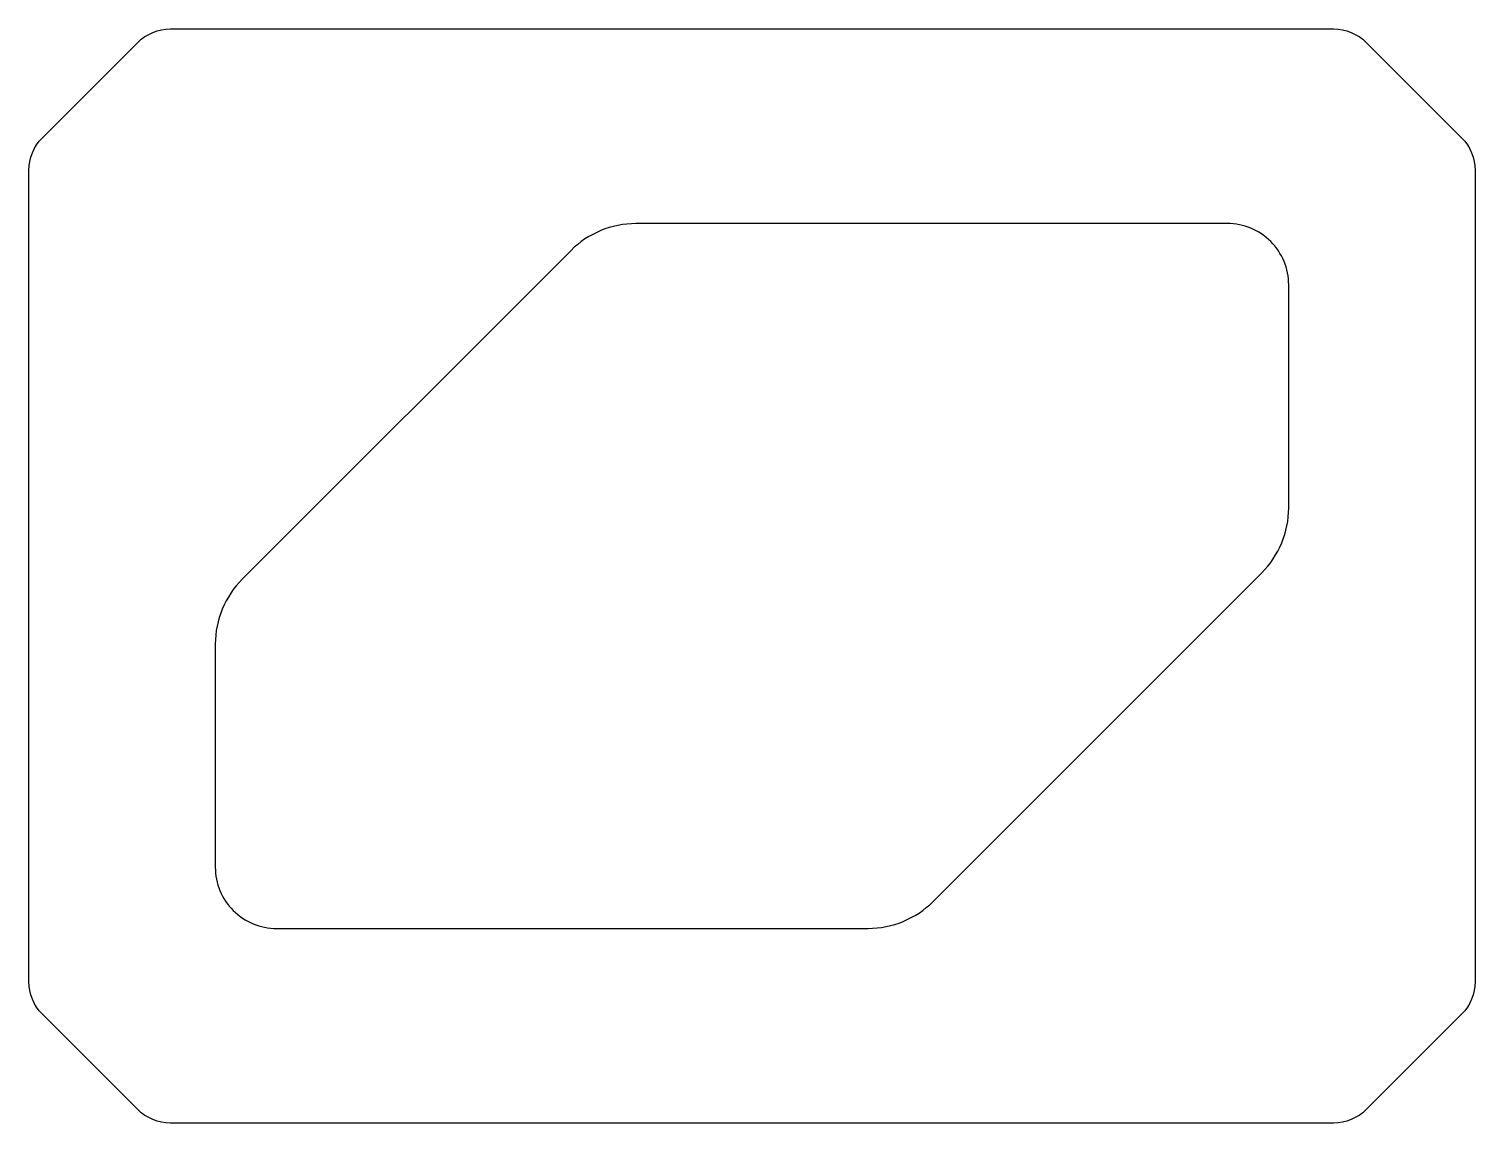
# Model space of a CAD drawing. Header units: millimetres. Extents: x -472 to 473, y -715 to 0.
import ezdxf

# ---------------------------------------------------------------- set-up
doc = ezdxf.new("R2010")
doc.units = ezdxf.units.MM
doc.layers.get('0').update_dxf_attribs({"linetype": 'CONTINUOUS'})

msp = doc.modelspace()

# ---------------------------------------------------------------- linework, layer by layer
for points in [[(-379.37, -715, -0.198912), (-400.58, -706.21), (-463.01, -643.79, -0.198912), (-471.8, -622.57), (-471.8, -92.43, -0.198912), (-463.01, -71.21), (-400.58, -8.79, -0.198912), (-379.37, 0), (380.78, 0, -0.198912), (401.99, -8.79), (464.42, -71.21, -0.198912), (473.2, -92.43), (473.2, -622.57, -0.198912), (464.42, -643.79), (401.99, -706.21, -0.198912), (380.78, -715)], [(-310, -587.8), (76.55, -587.8, 0.198912), (118.98, -570.23), (333.83, -355.37, 0.198912), (351.4, -312.95), (351.4, -167.2, 0.414214), (311.4, -127.2), (-75.15, -127.2, 0.198912), (-117.57, -144.77), (-332.43, -359.63, 0.198912), (-350, -402.05), (-350, -547.8, 0.414214)]]:
    msp.add_lwpolyline(points, format="xyb", close=True)

doc.saveas('drawing.dxf')
